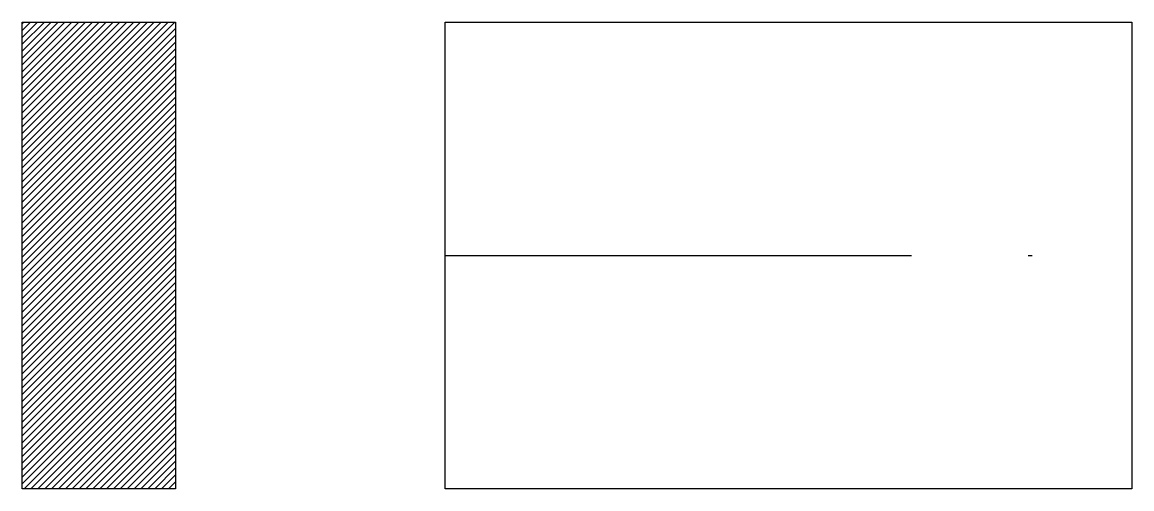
# Model space of a CAD drawing. Header units: millimetres. Extents: x 7.5 to 36, y 4 to 16.
import ezdxf

# ---------------------------------------------------------------- set-up
doc = ezdxf.new("R2010")
doc.units = ezdxf.units.MM
doc.header["$MEASUREMENT"] = 0
doc.linetypes.add('ACAD_ISO10W100', pattern=[18, 12, -3, 0, -3])
for name, color, linetype in [('contur', 50, 'Continuous'), ('hash', 80, 'Continuous'), ('linie', 130, 'ACAD_ISO10W100')]:
    doc.layers.add(name, color=color, linetype=linetype)

msp = doc.modelspace()

# ---------------------------------------------------------------- hatches: boundary and pattern name
at = {"layer": 'hash'}
h = msp.add_hatch(dxfattribs=at)
h.set_pattern_fill('ANSI31', color=256)
h.paths.add_polyline_path([(11.421, 16), (7.475, 16), (7.475, 3.989), (11.421, 3.989)])
at = {"layer": 'linie', "linetype": 'ACAD_ISO10W100'}
h = msp.add_hatch(dxfattribs=at)
h.set_pattern_fill('ANSI31', color=256)
h.paths.add_polyline_path([(11.421, 16), (7.475, 16), (7.475, 3.989), (11.421, 3.989)])

# ---------------------------------------------------------------- linework, layer by layer
at = {"layer": 'contur'}
for points in [[(7.475, 16), (11.421, 16), (11.421, 3.989), (7.475, 3.989)], [(18.358, 16), (36.024, 16), (36.024, 3.989), (18.358, 3.989)]]:
    msp.add_lwpolyline(points, close=True, dxfattribs=at)
at = {"layer": 'linie', "linetype": 'ACAD_ISO10W100', "transparency": 33554687}
msp.add_line((18.358, 9.994), (36.024, 9.994), dxfattribs=at)

doc.saveas('drawing.dxf')
